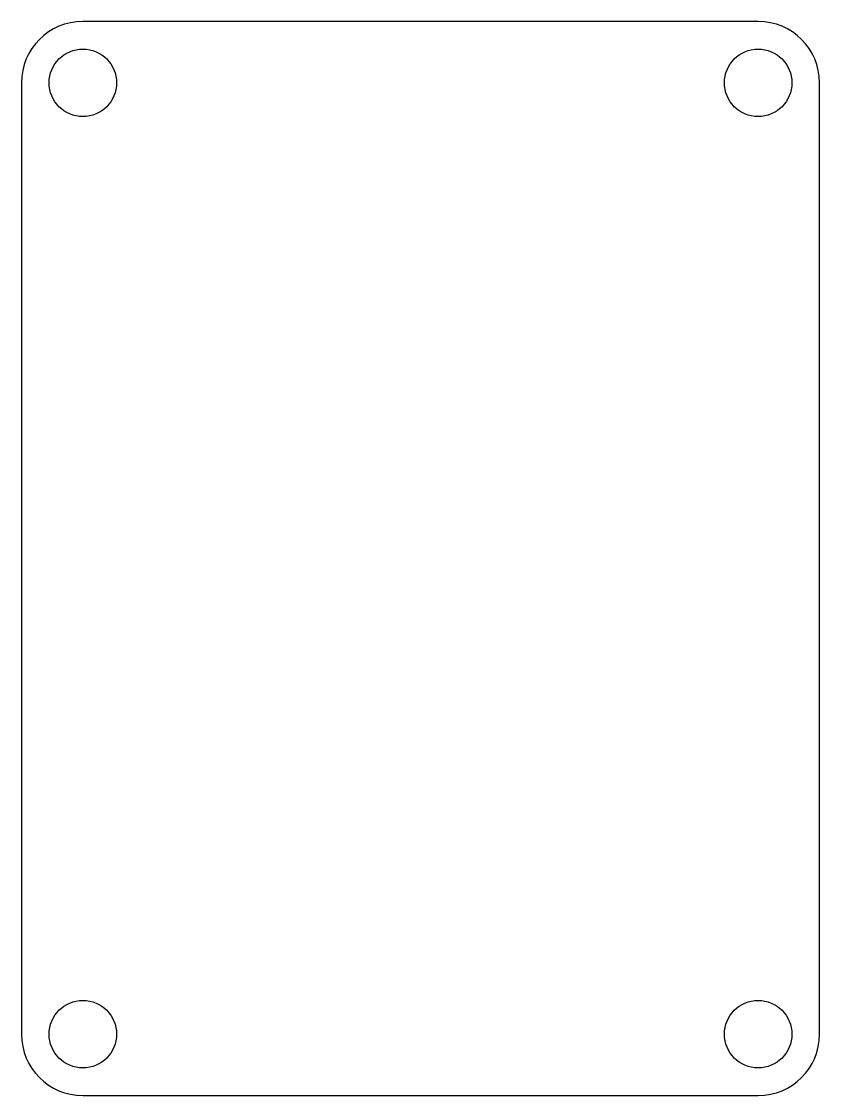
# Model space of a CAD drawing. Header units: millimetres. Extents: x -13 to 13, y -17.5 to 17.5.
import ezdxf

# ---------------------------------------------------------------- set-up
doc = ezdxf.new("R2010")
doc.units = ezdxf.units.MM

msp = doc.modelspace()

# ---------------------------------------------------------------- linework, layer by layer
at = {"color": 7, "linetype": 'Continuous', "lineweight": 25}
for p, q in [((11, 17.5), (-11, 17.5)), ((-13, 15.5), (-13, -15.5)), ((13, -15.5), (13, 15.5)), ((-11, -17.5), (11, -17.5))]:
    msp.add_line(p, q, dxfattribs=at)
for centre in [(-11, 15.5), (11, 15.5), (-11, -15.5), (11, -15.5)]:
    msp.add_circle(centre, 1.1, dxfattribs=at)
for centre, start, end in [((-11, 15.5), 90, 180), ((11, 15.5), 0, 90), ((-11, -15.5), 180, 270), ((11, -15.5), 270, 0)]:
    msp.add_arc(centre, 2, start, end, dxfattribs=at)

doc.saveas('drawing.dxf')
